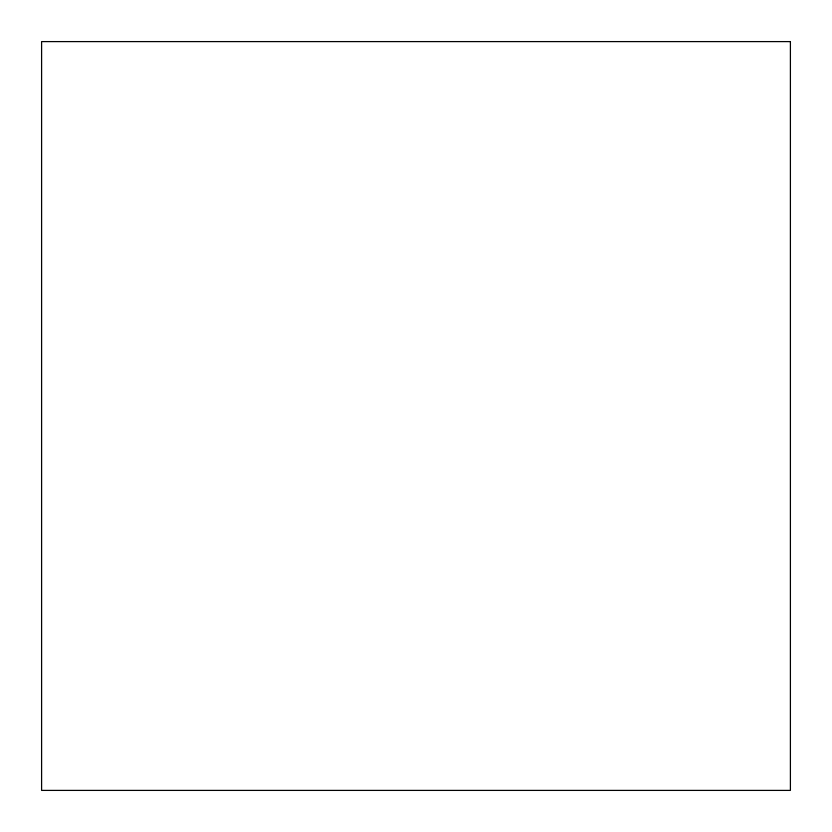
<?xml version="1.0" encoding="UTF-8"?>
<svg xmlns="http://www.w3.org/2000/svg" width="832" height="832" viewBox="0 0 832 832"><rect width="100%" height="100%" fill="white"/><g stroke="black" fill="none" stroke-linecap="round" stroke-linejoin="round"><path stroke-width="1.25" d="M790.4 41.6L41.6 41.6L41.6 790.4L790.4 790.4L790.4 41.6"/></g></svg>
